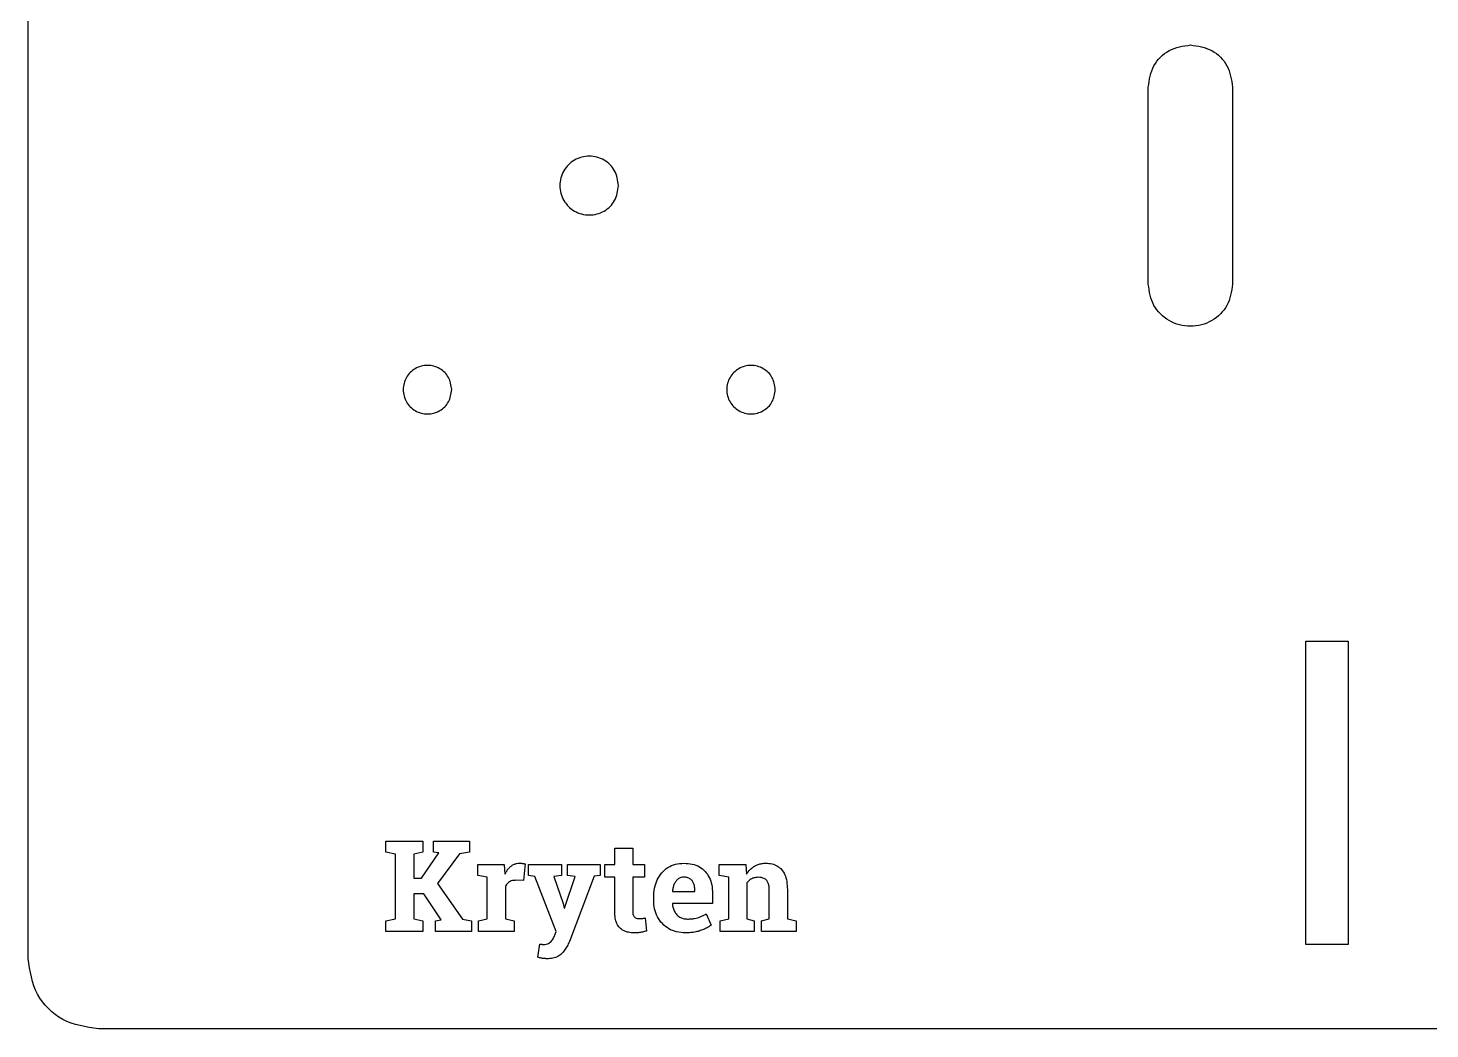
# Model space of a CAD drawing. Extents: x -215 to 205, y 28 to 519.
# Drawn here: x -215.1 to -115.4, y 399 to 470.1 of the extents above; entities that cross this region are included whole.
import ezdxf

# ---------------------------------------------------------------- set-up
doc = ezdxf.new("R2010")
doc.units = 0
doc.layers.add('Layer_1', color=7, linetype='CONTINUOUS')

msp = doc.modelspace()

# ---------------------------------------------------------------- linework, layer by layer
at = {"layer": 'Layer_1', "color": 7}
for points in [[(-215.085033, 404.00504), (-215.085033, 513.896145)], [(-189.641342, 406.697407), (-188.957833, 406.829698), (-188.957833, 411.437857), (-189.641342, 411.570148), (-189.641342, 412.346259), (-187.017556, 412.346259), (-187.017556, 411.570148), (-187.670194, 411.437857), (-187.670194, 409.722476), (-187.110161, 409.722476), (-185.875439, 411.517232), (-186.254675, 411.570148), (-186.254675, 412.346259), (-183.710264, 412.346259), (-183.710264, 411.570148), (-184.407, 411.451087), (-185.985681, 409.34324), (-184.212972, 406.807648), (-183.569153, 406.697407), (-183.569153, 405.925704), (-186.113564, 405.925704), (-186.113564, 406.697407), (-185.716689, 406.750323), (-186.951411, 408.606815), (-187.670194, 408.606815), (-187.670194, 406.829698), (-187.017556, 406.697407), (-187.017556, 405.925704), (-189.641342, 405.925704), (-189.641342, 406.697407)], [(-173.382694, 407.358876), (-173.382694, 409.793043), (-174.083842, 409.793043), (-174.083842, 410.697034), (-173.382694, 410.697034), (-173.382694, 411.865612), (-172.099467, 411.865601)], [(-172.099467, 411.865601), (-172.099467, 410.697023), (-171.261619, 410.697023), (-171.261619, 409.793032), (-172.099467, 409.793032), (-172.099467, 407.363273)], [(-183.057625, 406.697407), (-182.440264, 406.829698), (-182.440264, 409.78862), (-183.123772, 409.920912), (-183.123772, 410.697023), (-181.240819, 410.697023), (-181.183494, 410.000287)], [(-179.737106, 410.732298), (-179.873806, 409.559312), (-180.402972, 409.572548)], [(-177.695403, 405.559698), (-177.549883, 405.921295), (-179.062417, 409.850357), (-179.5078, 409.920912), (-179.5078, 410.697023), (-177.170647, 410.697023), (-177.170647, 409.920912), (-177.704222, 409.832718), (-177.051583, 407.927718), (-176.985439, 407.583759), (-176.958995, 407.579357), (-176.204931, 409.832723), (-176.742917, 409.920918), (-176.742917, 410.697029), (-174.405764, 410.697029), (-174.40575, 409.920912)], [(-165.886167, 406.697407), (-165.268806, 406.829698), (-165.268806, 409.78862), (-165.952314, 409.920912), (-165.952314, 410.697023), (-164.069361, 410.697023), (-164.012036, 410.013518)], [(-174.40575, 409.920912), (-174.851133, 409.854768), (-176.606203, 405.211329)], [(-168.461436, 409.793037), (-168.461444, 409.793032)], [(-181.152625, 409.149215), (-181.152625, 406.829701), (-180.535264, 406.697409), (-180.535264, 405.925707), (-183.057625, 405.925707), (-183.057625, 406.697407)], [(-166.428564, 408.628865), (-166.428564, 407.927718), (-169.277244, 407.927718), (-169.28605, 407.901273)], [(-169.281653, 408.800843), (-169.268417, 408.778801), (-167.689736, 408.778801), (-167.689736, 408.893454)], [(-163.981167, 409.387337), (-163.981167, 406.829698), (-163.460819, 406.697407), (-163.460819, 405.925704), (-165.886167, 405.925704), (-165.886167, 406.697407)], [(-161.110439, 408.906676), (-161.110439, 406.829698), (-160.493078, 406.697407), (-160.493078, 405.925704), (-162.953703, 405.925704), (-162.953703, 406.697407), (-162.402486, 406.829698), (-162.402486, 408.902268)], [(-170.613389, 408.174662), (-170.613389, 408.351051)], [(-171.221931, 406.895854), (-171.111689, 405.965404)], [(-166.88275, 407.178079), (-166.534383, 406.384329)], [(-168.346778, 405.833115), (-168.346792, 405.833101)], [(-178.846342, 404.100065), (-178.696411, 405.039337)], [(-20.194874, 399.005039), (-210.08408, 399.005039)]]:
    msp.add_lwpolyline(points, dxfattribs=at)
at = {"layer": 'Layer_1', "color": 5}
for points in [[(-132.457396, 468.950588), (-132.457396, 468.950588)], [(-135.457396, 451.950588), (-135.457396, 465.950589)], [(-129.457396, 465.950589), (-129.457396, 451.950588)], [(-173.107883, 458.950586), (-173.107883, 458.950586)], [(-184.96788, 444.450586), (-184.96788, 444.450586)], [(-161.967878, 444.450586), (-161.967878, 444.450586)], [(-124.248652, 426.558036), (-121.248653, 426.558036), (-121.248653, 405.005038), (-124.248652, 405.005038), (-124.248652, 426.558036)]]:
    msp.add_lwpolyline(points, dxfattribs=at)
for points, knots in [([(-135.457396, 465.950589), (-135.375529, 466.477096), (-135.214403, 467.513331), (-134.020139, 468.707596), (-132.983903, 468.868721), (-132.457396, 468.950588)], [0, 0, 0, 0, 1.570488, 3.090924, 4.661411, 4.661411, 4.661411, 4.661411]), ([(-132.457396, 468.950588), (-131.930889, 468.868721), (-130.894654, 468.707596), (-129.700389, 467.513331), (-129.539264, 466.477096), (-129.457396, 465.950589)], [0, 0, 0, 0, 1.570488, 3.090924, 4.661411, 4.661411, 4.661411, 4.661411]), ([(-173.107883, 458.950586), (-173.164573, 458.581361), (-173.275981, 457.855751), (-174.104547, 457.055488), (-175.188194, 456.761846), (-176.284175, 457.054491), (-177.083868, 457.854749), (-177.37681, 458.949334), (-177.082247, 460.043285), (-176.284742, 460.843893), (-175.188192, 461.140697), (-174.103983, 460.842867), (-173.277646, 460.042389), (-173.165034, 459.318138), (-173.107883, 458.950586)], [0, 0, 0, 0, 1.094806, 2.151539, 3.239648, 4.334548, 5.393114, 6.488016, 7.578626, 8.638763, 9.734242, 10.822932, 11.88124, 12.971753, 12.971753, 12.971753, 12.971753]), ([(-129.457396, 451.950588), (-129.539264, 451.420933), (-129.700389, 450.378503), (-130.894653, 449.230063), (-132.457396, 448.808589), (-134.020139, 449.230063), (-135.214403, 450.378503), (-135.375528, 451.420933), (-135.457396, 451.950588)], [0, 0, 0, 0, 1.570486, 3.090923, 4.661411, 6.231899, 7.752335, 9.322822, 9.322822, 9.322822, 9.322822]), ([(-184.96788, 444.450586), (-185.014824, 444.145008), (-185.107069, 443.544535), (-185.792132, 442.882223), (-186.688512, 442.638768), (-187.59531, 442.881217), (-188.257125, 443.543564), (-188.499756, 444.448371), (-188.256114, 445.352104), (-187.594356, 446.010197), (-186.688518, 446.252357), (-185.793055, 446.009187), (-185.108267, 445.351174), (-185.015144, 444.753785), (-184.96788, 444.450586)], [0, 0, 0, 0, 0.90614, 1.780597, 2.680037, 3.586271, 4.46256, 5.368796, 6.268236, 7.142692, 8.04883, 8.948173, 9.820794, 10.720137, 10.720137, 10.720137, 10.720137]), ([(-161.967878, 444.450586), (-162.014822, 444.145008), (-162.107068, 443.544534), (-162.792132, 442.882223), (-163.688513, 442.638768), (-164.595312, 442.881216), (-165.257126, 443.543564), (-165.499756, 444.448371), (-165.256116, 445.352103), (-164.594358, 446.010198), (-163.688519, 446.252357), (-162.793055, 446.009187), (-162.108266, 445.351175), (-162.015142, 444.753785), (-161.967878, 444.450586)], [0, 0, 0, 0, 0.90614, 1.780598, 2.680039, 3.586274, 4.462563, 5.368798, 6.268238, 7.142694, 8.048833, 8.948177, 9.820799, 10.720142, 10.720142, 10.720142, 10.720142])]:
    msp.add_open_spline(points, degree=3, knots=knots, dxfattribs=at)
at = {"layer": 'Layer_1', "color": 7}
for points, knots in [([(-181.183494, 410.000287), (-181.145051, 410.077957), (-181.070987, 410.227592), (-180.924508, 410.422712), (-180.758551, 410.581958), (-180.570226, 410.700508), (-180.360293, 410.771047), (-180.190106, 410.787286), (-180.068657, 410.783987), (-179.99729, 410.778813), (-179.925308, 410.770346), (-179.856269, 410.759601), (-179.793607, 410.747571), (-179.755103, 410.737163), (-179.737106, 410.732298)], [0, 0, 0, 0, 0.259538, 0.500015, 0.727737, 0.946232, 1.161914, 1.386039, 1.454899, 1.526375, 1.600614, 1.672265, 1.735973, 1.791888, 1.791888, 1.791888, 1.791888]), ([(-170.613389, 408.351051), (-170.602339, 408.574967), (-170.581144, 409.004485), (-170.378965, 409.606894), (-170.053601, 410.114053), (-169.614706, 410.507172), (-169.064782, 410.749835), (-168.667652, 410.773125), (-168.461444, 410.785218)], [0, 0, 0, 0, 0.669999, 1.285195, 1.881543, 2.459403, 3.029464, 3.645163, 3.645163, 3.645163, 3.645163]), ([(-168.461444, 410.785218), (-168.261001, 410.774631), (-167.88125, 410.754573), (-167.357375, 410.553392), (-166.940693, 410.218962), (-166.639569, 409.771743), (-166.456866, 409.227652), (-166.438339, 408.835664), (-166.428564, 408.628865)], [0, 0, 0, 0, 0.599301, 1.135412, 1.652689, 2.177951, 2.732029, 3.350765, 3.350765, 3.350765, 3.350765]), ([(-164.012036, 410.013518), (-163.957401, 410.09076), (-163.850243, 410.24226), (-163.650907, 410.433484), (-163.429994, 410.588801), (-163.186116, 410.703145), (-162.921443, 410.771456), (-162.588485, 410.795501), (-162.208172, 410.757352), (-161.814005, 410.603451), (-161.492051, 410.339131), (-161.261228, 409.958009), (-161.130212, 409.466142), (-161.117413, 409.104013), (-161.110439, 408.906676)], [0, 0, 0, 0, 0.2833, 0.55565, 0.823827, 1.090373, 1.359189, 1.638892, 2.088583, 2.494195, 2.890615, 3.315458, 3.809122, 4.400275, 4.400275, 4.400275, 4.400275]), ([(-180.402972, 409.572548), (-180.462307, 409.570469), (-180.575067, 409.566518), (-180.733783, 409.529632), (-180.871247, 409.467873), (-180.986851, 409.382069), (-181.083992, 409.276108), (-181.129485, 409.191998), (-181.152625, 409.149215)], [0, 0, 0, 0, 0.177794, 0.337879, 0.485438, 0.626655, 0.767159, 0.912611, 0.912611, 0.912611, 0.912611]), ([(-168.461444, 409.793032), (-168.536356, 409.787837), (-168.681324, 409.777786), (-168.880612, 409.679485), (-169.037297, 409.520555), (-169.156023, 409.315437), (-169.242595, 409.071543), (-169.268189, 408.894157), (-169.281653, 408.800843)], [0, 0, 0, 0, 0.223542, 0.432599, 0.64949, 0.884187, 1.138498, 1.420768, 1.420768, 1.420768, 1.420768]), ([(-167.689736, 408.893454), (-167.693223, 408.978943), (-167.69981, 409.140413), (-167.764848, 409.364824), (-167.871215, 409.552657), (-168.026633, 409.695938), (-168.231664, 409.780557), (-168.38165, 409.788704), (-168.461436, 409.793037)], [0, 0, 0, 0, 0.255916, 0.483369, 0.693871, 0.896091, 1.105894, 1.344348, 1.344348, 1.344348, 1.344348]), ([(-162.402486, 408.902268), (-162.405737, 408.999111), (-162.411634, 409.174774), (-162.473129, 409.410736), (-162.585119, 409.590149), (-162.749174, 409.707193), (-162.953023, 409.772749), (-163.157866, 409.788951), (-163.34543, 409.77728), (-163.500421, 409.742719), (-163.642885, 409.684669), (-163.77152, 409.605159), (-163.887141, 409.506822), (-163.949599, 409.427452), (-163.981167, 409.387337)], [0, 0, 0, 0, 0.290126, 0.526257, 0.723242, 0.911251, 1.117872, 1.358501, 1.523534, 1.680259, 1.83266, 1.982789, 2.132338, 2.285158, 2.285158, 2.285158, 2.285158]), ([(-168.346792, 405.833101), (-168.562927, 405.845498), (-168.977218, 405.86926), (-169.552415, 406.100894), (-170.016597, 406.477177), (-170.362868, 406.964385), (-170.578913, 407.54507), (-170.601614, 407.959623), (-170.613389, 408.174662)], [0, 0, 0, 0, 0.646055, 1.238367, 1.825278, 2.415759, 3.012405, 3.655484, 3.655484, 3.655484, 3.655484]), ([(-169.28605, 407.901273), (-169.273659, 407.801587), (-169.249745, 407.609191), (-169.140406, 407.343272), (-168.98073, 407.118146), (-168.767902, 406.943003), (-168.502238, 406.839026), (-168.220128, 406.8149), (-167.951162, 406.826885), (-167.713117, 406.853132), (-167.500193, 406.902496), (-167.299309, 406.97545), (-167.092914, 407.065817), (-166.954777, 407.139604), (-166.88275, 407.178079)], [0, 0, 0, 0, 0.300255, 0.579492, 0.852409, 1.121189, 1.394281, 1.694338, 1.963499, 2.201884, 2.411714, 2.617427, 2.842194, 3.087086, 3.087086, 3.087086, 3.087086]), ([(-171.111689, 405.965404), (-171.159416, 405.951455), (-171.253982, 405.923817), (-171.396821, 405.891031), (-171.539968, 405.864729), (-171.686675, 405.846191), (-171.83979, 405.835502), (-172.081626, 405.829435), (-172.394943, 405.854335), (-172.751019, 405.976461), (-173.041117, 406.187765), (-173.24813, 406.498268), (-173.365222, 406.900967), (-173.376537, 407.197494), (-173.382694, 407.358876)], [0, 0, 0, 0, 0.149144, 0.29551, 0.439427, 0.585619, 0.738887, 0.899636, 1.311509, 1.674386, 2.015308, 2.368657, 2.77338, 3.256674, 3.256674, 3.256674, 3.256674]), ([(-172.099467, 407.363273), (-172.097522, 407.307187), (-172.093985, 407.205145), (-172.057568, 407.067515), (-171.991552, 406.963836), (-171.901361, 406.895244), (-171.794234, 406.854336), (-171.688284, 406.845765), (-171.594044, 406.848262), (-171.516792, 406.851533), (-171.44478, 406.857815), (-171.373796, 406.867322), (-171.29952, 406.879812), (-171.248438, 406.890373), (-171.221931, 406.895854)], [0, 0, 0, 0, 0.168053, 0.305754, 0.42181, 0.529715, 0.639997, 0.761254, 0.845783, 0.92304, 0.993132, 1.062564, 1.137838, 1.219038, 1.219038, 1.219038, 1.219038]), ([(-166.534383, 406.384329), (-166.605274, 406.333205), (-166.753773, 406.226113), (-167.01283, 406.098188), (-167.30442, 405.984005), (-167.628484, 405.896174), (-167.9799, 405.84254), (-168.222213, 405.836315), (-168.346778, 405.833115)], [0, 0, 0, 0, 0.261813, 0.548438, 0.863576, 1.200424, 1.553515, 1.927041, 1.927041, 1.927041, 1.927041]), ([(-176.606203, 405.211329), (-176.654403, 405.101298), (-176.748437, 404.886642), (-176.937174, 404.597493), (-177.149746, 404.336991), (-177.43089, 404.130528), (-177.794784, 404.019041), (-178.095656, 403.995339), (-178.307782, 404.00047), (-178.410165, 404.009129), (-178.510566, 404.024529), (-178.614162, 404.045745), (-178.726654, 404.070634), (-178.805142, 404.089934), (-178.846342, 404.100065)], [0, 0, 0, 0, 0.359777, 0.701878, 1.03249, 1.364471, 1.730986, 2.15828, 2.26489, 2.367427, 2.466272, 2.569427, 2.684618, 2.811895, 2.811895, 2.811895, 2.811895]), ([(-178.696411, 405.039337), (-178.68253, 405.037367), (-178.654447, 405.033381), (-178.611815, 405.027538), (-178.569068, 405.021641), (-178.527777, 405.016676), (-178.489526, 405.013608), (-178.399088, 405.011336), (-178.263497, 405.022407), (-178.092326, 405.072511), (-177.956273, 405.164184), (-177.851039, 405.280911), (-177.760478, 405.411809), (-177.717368, 405.50978), (-177.695403, 405.559698)], [0, 0, 0, 0, 0.04206, 0.085092, 0.129095, 0.171514, 0.209844, 0.244157, 0.442866, 0.615567, 0.773068, 0.927844, 1.08501, 1.248278, 1.248278, 1.248278, 1.248278]), ([(-210.08408, 399.005039), (-210.961745, 399.141474), (-212.689035, 399.409984), (-214.679924, 401.400357), (-214.94855, 403.127514), (-215.085033, 404.00504)], [0, 0, 0, 0, 2.617944, 5.152247, 7.76976, 7.76976, 7.76976, 7.76976])]:
    msp.add_open_spline(points, degree=3, knots=knots, dxfattribs=at)

doc.saveas('drawing.dxf')
